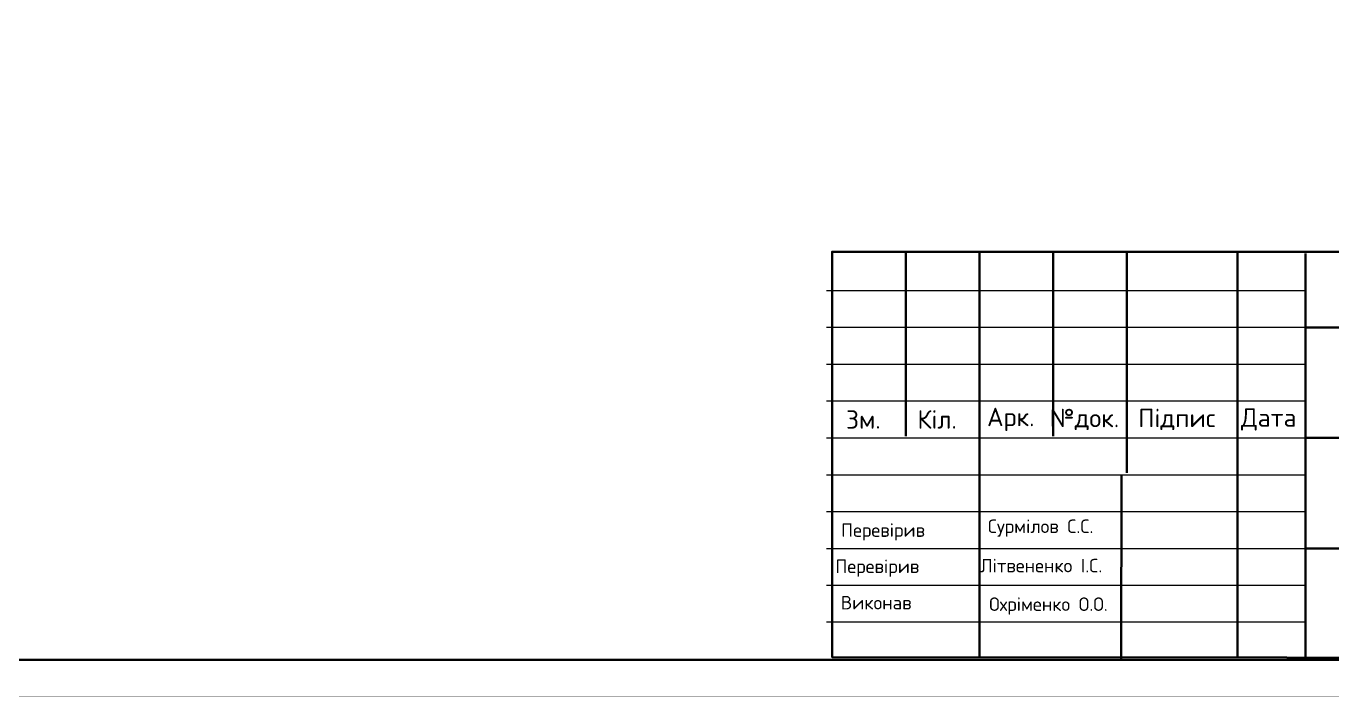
# Model space of a CAD drawing. Header units: millimetres. Extents: x -689206 to 4969298, y -1019800 to 703299.
# Drawn here: x 1083619 to 1136715, y -404041 to -376765 of the extents above; entities that cross this region are included whole.
import ezdxf

# ---------------------------------------------------------------- set-up
doc = ezdxf.new("R2010")
doc.units = ezdxf.units.MM
doc.layers.add('внешняярамка', color=7, linetype='Continuous', lineweight=5, plot=False)
doc.layers.add('Штамп', color=7, linetype='Continuous', lineweight=5)
doc.styles.get("Standard").update_dxf_attribs({"font": 'arial.ttf'})

msp = doc.modelspace()

# ---------------------------------------------------------------- linework, layer by layer
at = {"layer": 'внешняярамка', "lineweight": 5, "ltscale": 50, "const_width": 3}
msp.add_lwpolyline([(1047211.4, -404040), (1173110, -404040), (1173110, -315011.7), (1047211.4, -315011.7), (1047211.4, -404040)], dxfattribs=at)
at = {"layer": 'Штамп'}
for p, q in [((1135646.6, -389013.9), (1116165.8, -389013.9)), ((1135646.6, -392011), (1116165.8, -392011))]:
    msp.add_line(p, q, dxfattribs=at)
at = {"layer": 'Штамп', "lineweight": 30}
for points in [[(1053206.6, -402541.2), (1171611.3, -402541.2), (1171611.3, -316510.4), (1053206.6, -316510.4)], [(1171838.6, -402465.5), (1116393.1, -402424.9), (1116393.1, -385941.1), (1171838.6, -385941.1)]]:
    msp.add_lwpolyline(points, close=True, dxfattribs=at)
for points in [[(1119390.2, -385941.1), (1119390.2, -393433.7)], [(1122387.2, -385941.1), (1122387.2, -402429.3)], [(1125384.3, -385941.1), (1125384.3, -393433.7)], [(1128381.3, -385941.1), (1128381.3, -394932.3)], [(1132876.9, -385941.1), (1132876.9, -402437)], [(1135646.6, -386016.8), (1135646.6, -402514.9)], [(1171611.3, -389013.9), (1135646.6, -389013.9)], [(1171611.3, -393509.5), (1135646.6, -393509.5)], [(1128154, -395008), (1128148.5, -402509.4)], [(1171611.3, -398005.1), (1135646.6, -398005.1)]]:
    msp.add_lwpolyline(points, dxfattribs=at)
at = {"layer": 'Штамп'}
for points in [[(1116165.8, -387515.4), (1135646.6, -387515.4)], [(1116165.8, -390512.4), (1135646.6, -390512.4)], [(1116165.8, -393509.5), (1135646.6, -393509.5)], [(1116165.8, -395008), (1135646.6, -395008)], [(1116165.8, -396506.5), (1135646.6, -396506.5)], [(1116165.8, -398005.1), (1135646.6, -398005.1)], [(1116165.8, -399503.6), (1135646.6, -399503.6)], [(1135646.6, -401002.1), (1116165.8, -401002.1)]]:
    msp.add_lwpolyline(points, dxfattribs=at)

# ---------------------------------------------------------------- texts
at = {"layer": 'Штамп', "attachment_point": 5}
for s, width, insert, char_height in [('\\pxqc;{\\fISOCPEUR|b0|i0|c204|p34;Арк.}', 2997.055, (1123658.4, -392760.2), 749.264), ('\\pxqc;{\\fISOCPEUR|b0|i0|c204|p34;№док.}', 2997.055, (1126655.5, -392760.2), 749.264), ('\\pxqc;{\\fISOCPEUR|b0|i0|c204|p34;Підпис}', 4495.583, (1130401.8, -392760.2), 749.264), ('\\pxqc;{\\fISOCPEUR|b0|i0|c204|p34;Дата}', 2997.055, (1134148.1, -392760.2), 749.264), ('\\pxqc;{\\fISOCPEUR|b0|i0|c204|p34;Зм.}', 2997.055, (1117664.3, -392760.2), 749.264), ('\\pxqc;{\\fISOCPEUR|b0|i0|c204|p34;Кіл.}', 2997.055, (1120661.3, -392760.2), 749.264), ('\\pxql;{\\fISOCPEUR|b0|i0|c204|p34;Перевірив}', 5994.11, (1119756.1, -397333.1), 549.404), ('\\pxql;{\\fISOCPEUR|b0|i0|c204|p34;Сурмілов С.С.}', 5994.11, (1125724.4, -397178.4), 549.404), ('\\pxql;{\\fISOCPEUR|b0|i0|c204|p34;Перевірив}', 5994.11, (1119524, -398805.9), 549.404), ('\\pxql;{\\fISOCPEUR|b0|i0|c204|p34;Літвененко І.С.}', 5994.11, (1125414.9, -398702.8), 549.404), ('\\pxql;{\\fISOCPEUR|b0|i0|c204|p34;Виконав}', 5994.11, (1119744.4, -400210.8), 549.404), ('\\pxql;{\\fISOCPEUR|b0|i0|c204|p34;Охріменко О.О.}', 5994.11, (1125776, -400345.9), 549.404)]:
    msp.add_mtext_dynamic_manual_height_columns(s, width=width, gutter_width=3746.3, heights=[0], dxfattribs=dict(at, insert=insert, char_height=char_height))

doc.saveas('drawing.dxf')
